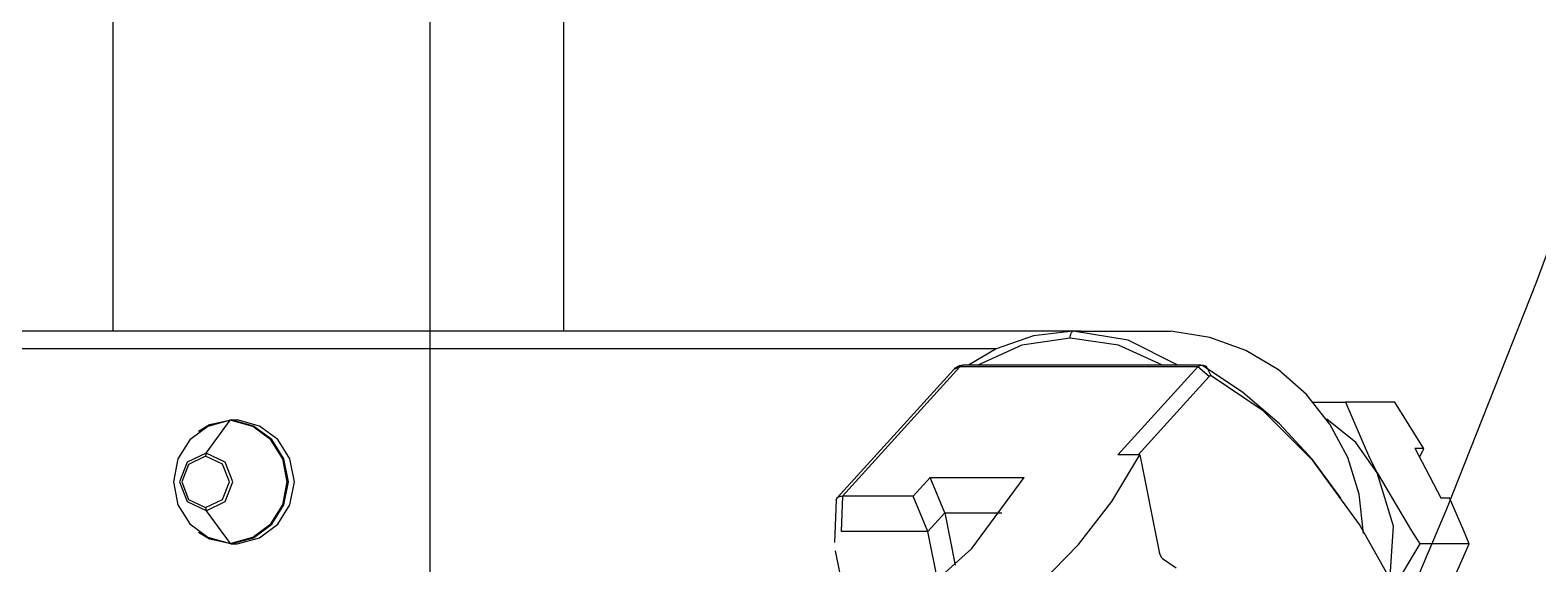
# Model space of a CAD drawing. Extents: x -1 to 1284, y 105 to 936.
# Drawn here: x 211.76 to 254.25, y 376.44 to 391.5 of the extents above; entities that cross this region are included whole.
import ezdxf

# ---------------------------------------------------------------- set-up
doc = ezdxf.new("R2010")
doc.units = 0

msp = doc.modelspace()

# ---------------------------------------------------------------- linework, layer by layer
for p, q in [((223.023, 431.542), (223.023, 350.008)), ((223.023, 431.542), (223.023, 350.008)), ((223.023, 431.542), (223.023, 350.008)), ((223.023, 431.542), (223.023, 350.008)), ((223.023, 431.542), (223.023, 350.008)), ((223.023, 431.542), (223.023, 350.008)), ((223.023, 431.542), (223.023, 350.008)), ((223.023, 431.542), (223.023, 350.008)), ((223.023, 431.542), (223.023, 350.008)), ((223.023, 431.542), (223.023, 350.008)), ((223.023, 431.542), (223.023, 350.008)), ((214.089, 396.175), (214.089, 383.008)), ((226.789, 396.175), (226.789, 383.008)), ((254.216337, 384.392919), (256.549312, 390.751831)), ((251.683875, 377.993758), (254.216337, 384.392919)), ((241.156, 383.008), (194.24, 383.008)), ((240.041187, 382.880521), (238.98275, 382.508002)), ((241.156, 383.008), (240.041187, 382.880521)), ((241.072, 382.808), (241.073588, 382.847018)), ((241.073588, 382.847018), (241.078403, 382.884536)), ((241.078403, 382.884536), (241.086208, 382.919114)), ((241.086208, 382.919114), (241.096712, 382.94942)), ((241.096712, 382.94942), (241.109518, 382.97429)), ((241.109518, 382.97429), (241.124123, 382.992758)), ((241.124123, 382.992758), (241.139971, 383.004136)), ((241.139971, 383.004136), (241.156455, 383.007972)), ((241.368, 383.008), (241.156, 383.008)), ((242.705418, 382.758619), (241.15669, 383.008439)), ((241.368, 383.008), (243.903, 383.008)), ((245.002733, 382.83208), (243.90381, 383.00839)), ((246.020641, 382.461506), (245.002733, 382.83208)), ((238.983, 382.508), (196.202, 382.508)), ((238.983, 382.508), (238.207772, 382.049478)), ((239.7115, 382.61037), (238.47315, 382.04956)), ((241.072, 382.808), (239.7115, 382.61037)), ((242.43265, 382.61081), (241.07215, 382.80844)), ((243.671, 382.05), (242.43265, 382.61081)), ((244.105, 382.05), (242.705418, 382.758619)), ((246.938039, 381.91714), (246.020641, 382.461506)), ((237.96, 382.003), (234.65324, 378.3544)), ((237.96, 382.003), (237.791291, 381.932571)), ((237.94322, 382.032242), (237.822112, 381.962294)), ((238.05, 382.046), (237.94322, 382.032242)), ((238.049, 382.05), (237.959698, 382.003153)), ((244.667, 382.003), (237.96, 382.003)), ((244.756, 382.05), (238.05, 382.05)), ((242.414, 379.517), (244.66692, 382.00302)), ((244.992, 381.731), (244.666526, 382.002891)), ((244.756, 382.05), (244.666666, 382.003153)), ((244.823251, 382.043242), (244.756005, 382.044036)), ((245.934246, 381.278441), (244.80105, 382.03802)), ((244.91, 382.008), (244.823251, 382.043242)), ((244.902951, 382.015445), (244.870315, 382.027801)), ((244.912, 382.011), (244.902951, 382.015445)), ((245.046, 381.745), (244.912248, 382.011303)), ((237.792, 381.932), (234.5027, 378.30271)), ((237.822112, 381.962294), (237.804359, 381.939328)), ((244.992, 381.731), (242.98567, 379.51697)), ((245.01861, 381.748413), (244.992205, 381.730898)), ((245.046, 381.745), (245.01861, 381.748413)), ((246.50879, 380.76072), (245.04597, 381.745482)), ((247.735429, 381.219456), (246.938039, 381.91714)), ((246.968424, 380.395729), (245.934246, 381.278441)), ((248.393317, 380.388927), (247.735429, 381.219456)), ((247.90931, 379.35766), (246.50879, 380.76072)), ((247.911, 381.008), (248.831, 381.008)), ((248.831, 381.008), (249.508579, 379.4389)), ((250.22, 381.008), (248.831, 381.008)), ((251.031, 379.708), (250.219524, 381.0079)), ((216.769156, 380.321143), (216.26012, 379.940533)), ((216.505, 380.185), (216.816581, 380.375135)), ((216.726, 379.571), (217.402274, 380.494659)), ((217.402, 380.495), (216.769156, 380.321143)), ((216.816581, 380.375135), (217.423532, 380.508345)), ((217.423, 380.508), (217.40186, 380.494612)), ((218.034844, 380.321343), (217.402, 380.4952)), ((217.423, 380.508), (217.593, 380.508)), ((218.060714, 380.332782), (217.423, 380.50799)), ((218.229714, 380.332782), (217.592, 380.50799)), ((218.54388, 379.940733), (218.034844, 380.321343)), ((218.573665, 379.949234), (218.060714, 380.332782)), ((218.742665, 379.949234), (218.229714, 380.332782)), ((247.893652, 379.399407), (246.968424, 380.395729)), ((249.122712, 379.867835), (248.30641, 380.52975)), ((248.892205, 379.446025), (248.393317, 380.388927)), ((216.26012, 379.940533), (215.920934, 379.403006)), ((218.883066, 379.403206), (218.54388, 379.940733)), ((218.915459, 379.407565), (218.573665, 379.949234)), ((219.084459, 379.407565), (218.742665, 379.949234)), ((249.727, 379.008), (249.122712, 379.867835)), ((216.726, 379.571), (216.191535, 379.31147)), ((216.705, 379.484), (216.227461, 379.252128)), ((216.726, 379.571), (216.70486, 379.484397)), ((217.182539, 379.252608), (216.705, 379.48448)), ((217.260465, 379.31115), (216.726, 379.57068)), ((242.244773, 378.199398), (243.03523, 379.51682)), ((243.036, 379.517), (242.414, 379.517)), ((243.036, 379.517), (243.555906, 376.87884)), ((249.212598, 378.411225), (248.892205, 379.446025)), ((249.508579, 379.4389), (249.726527, 379.008005)), ((250.782, 379.708), (251.031, 379.708)), ((250.782, 379.708), (251.51463, 378.30809)), ((250.916, 379.452), (251.011515, 379.634298)), ((251.031, 379.708), (251.01195, 379.633917)), ((215.920934, 379.403006), (215.79764, 378.7584)), ((216.191535, 379.31147), (215.975069, 378.75816)), ((216.227461, 379.252128), (216.034049, 378.75776)), ((217.375951, 378.75824), (217.182539, 379.252608)), ((217.476931, 378.75784), (217.260465, 379.31115)), ((219.00636, 378.7586), (218.883066, 379.403206)), ((219.0397, 378.757995), (218.915459, 379.407565)), ((219.2087, 378.757995), (219.084459, 379.407565)), ((248.7, 378.299), (247.893652, 379.399407)), ((249.22626, 377.55762), (247.90931, 379.35766)), ((250.18356, 377.510981), (249.726678, 379.00803)), ((249.727, 379.008), (250.685748, 377.37304)), ((215.79764, 378.7584), (215.920934, 378.113794)), ((215.975069, 378.75816), (216.191535, 378.20485)), ((216.034049, 378.75776), (216.227461, 378.263392)), ((217.182539, 378.263872), (217.375951, 378.75824)), ((217.260465, 378.20453), (217.476931, 378.75784)), ((218.883066, 378.113994), (219.00636, 378.7586)), ((218.915459, 378.108425), (219.0397, 378.757995)), ((219.084459, 378.108425), (219.2087, 378.757995)), ((236.647, 378.354), (237.125895, 378.882372)), ((237.542, 377.886), (237.125811, 378.882155)), ((237.126, 378.883), (239.776, 378.883)), ((238.298477, 376.873704), (239.77629, 378.88278)), ((216.191535, 378.20485), (216.726, 377.94532)), ((216.227461, 378.263392), (216.705, 378.03152)), ((216.705, 378.032), (217.182539, 378.263872)), ((216.726, 377.945), (217.260465, 378.20453)), ((234.476, 378.239), (234.431815, 377.04494)), ((234.479, 378.239), (234.492229, 378.291289)), ((234.492229, 378.291289), (234.516888, 378.317245)), ((234.516888, 378.317245), (234.552649, 378.337353)), ((234.552649, 378.337353), (234.598676, 378.350186)), ((234.598676, 378.350186), (234.653032, 378.354604)), ((234.653, 378.354), (234.616223, 377.357845)), ((236.647, 378.354), (234.653, 378.354)), ((237.064, 377.358), (236.647546, 378.354155)), ((241.308448, 376.987956), (242.244773, 378.199398)), ((249.335, 377.305), (249.212598, 378.411225)), ((251.515, 378.308), (251.764, 378.308)), ((252.169734, 377.373037), (251.764028, 378.307997)), ((215.920934, 378.113794), (216.26012, 377.576267)), ((216.705, 378.032), (216.72614, 377.945397)), ((216.726, 377.945), (217.402274, 377.021341)), ((218.54388, 377.576467), (218.883066, 378.113994)), ((218.573665, 377.566756), (218.915459, 378.108425)), ((218.742665, 377.566756), (219.084459, 378.108425)), ((237.064, 377.358), (237.542631, 377.886372)), ((237.542, 377.886), (237.83357, 376.40777)), ((237.542, 377.886), (239.143, 377.886)), ((248.953762, 371.565154), (251.683875, 377.993758)), ((216.26012, 377.576267), (216.769156, 377.195657)), ((216.816049, 377.14121), (216.504458, 377.331355)), ((218.034844, 377.195857), (218.54388, 377.576467)), ((218.060714, 377.183208), (218.573665, 377.566756)), ((218.229714, 377.183208), (218.742665, 377.566756)), ((237.064, 377.358), (234.617, 377.358)), ((237.341, 375.952), (237.063982, 377.35852)), ((250.43963, 375.38793), (249.22626, 377.55762)), ((250.083, 375.949), (250.18356, 377.510981)), ((250.685748, 377.37304), (250.9245, 377.008003)), ((252.313, 377.008), (252.169734, 377.373037)), ((216.769156, 377.195657), (217.402, 377.0218)), ((217.423, 377.008), (216.816049, 377.14121)), ((217.402, 377.022), (218.034844, 377.195857)), ((217.402, 377.022), (217.42314, 377.008612)), ((217.423, 377.008), (218.060714, 377.183208)), ((217.423, 377.008), (217.593, 377.008)), ((217.592, 377.008), (218.229714, 377.183208)), ((240.236707, 375.894491), (241.308448, 376.987956)), ((243.556, 376.879), (243.581453, 376.772119)), ((250.924, 377.008), (250.124695, 375.67318)), ((252.313, 377.008), (250.924, 377.008)), ((251.490554, 375.150139), (252.312526, 377.007999)), ((234.452, 376.814), (234.729283, 375.40589)), ((236.444, 375.206), (238.298477, 376.873704)), ((243.581453, 376.772119), (243.611264, 376.685772)), ((243.611264, 376.685772), (243.643307, 376.62536)), ((243.643307, 376.62536), (243.675324, 376.594311)), ((243.675, 376.594), (244.059439, 376.332857))]:
    msp.add_line(p, q)

doc.saveas('drawing.dxf')
